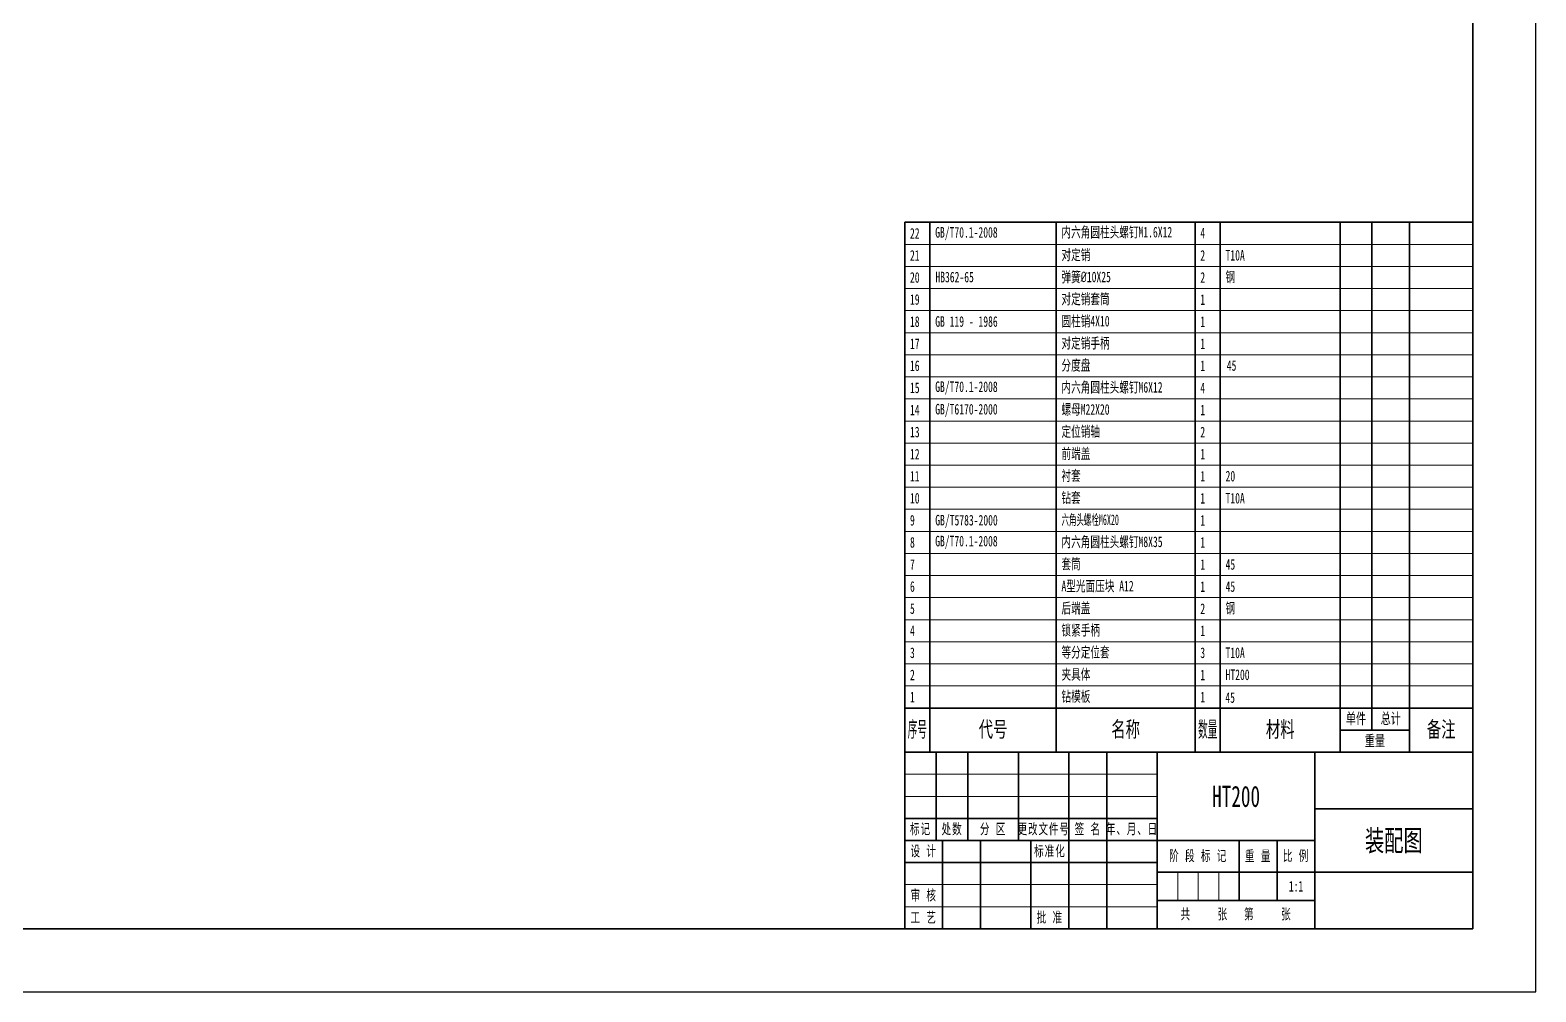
# Model space of a CAD drawing. Header units: millimetres. Extents: x 404 to 2877, y -584 to 1147.
# Drawn here: x 1115.7 to 1592.8, y 305.7 to 610.6 of the extents above; entities that cross this region are included whole.
import ezdxf
from ezdxf.enums import TextEntityAlignment as Align

# ---------------------------------------------------------------- set-up
doc = ezdxf.new("R2010")
doc.units = ezdxf.units.MM
doc.layers.add('细实线层', color=7, linetype='Continuous', lineweight=18)
doc.layers.add('边框', color=7, linetype='Continuous', lineweight=35)
doc.styles.add('UserTxtStyle1', font='SimSun.ttf', dxfattribs={"width": 0.667})
doc.styles.add('标准', font='SimSun.ttf', dxfattribs={"width": 0.667})

# ---------------------------------------------------------------- blocks, each defined once
blk = doc.blocks.new('$CAXA_TITLE_151E506F$')
at = {"layer": '细实线层', "linetype": 'Continuous', "lineweight": 18}
for p, q in [((-100, 49), (-180, 49)), ((-100, 42), (-180, 42)), ((-93.5, 18), (-93.5, 9)), ((-87, 18), (-87, 9)), ((-80.5, 18), (-80.5, 9)), ((-100, 14), (-180, 14)), ((-100, 7), (-180, 7))]:
    blk.add_line(p, q, dxfattribs=at)
at = {"layer": '边框', "linetype": 'Continuous', "lineweight": 35}
for p, q in [((-180, 56), (0, 56)), ((-180, 56), (-180, 0)), ((-170, 28), (-170, 56)), ((-160, 28), (-160, 56)), ((-144, 28), (-144, 56)), ((-128, 28), (-128, 56)), ((-116, 28), (-116, 56)), ((-100, 56), (-100, 0)), ((-50, 0), (-50, 56)), ((0, 56), (0, 0)), ((-100, 35), (-180, 35)), ((0, 38), (-50, 38)), ((-50, 28), (-180, 28)), ((-168, 0), (-168, 28)), ((-156, 0), (-156, 28)), ((-140, 0), (-140, 28)), ((-128, 0), (-128, 28)), ((-116, 0), (-116, 28)), ((-74, 28), (-74, 9)), ((-62, 28), (-62, 9)), ((-100, 21), (-180, 21)), ((-50, 18), (-100, 18)), ((0, 18), (-50, 18)), ((-50, 9), (-100, 9)), ((0, 0), (-180, 0))]:
    blk.add_line(p, q, dxfattribs=at)
at = {"layer": '边框', "attachment_point": 5, "line_spacing_factor": 1.15057, "style": 'UserTxtStyle1'}
for s, insert, char_height, width in [('\\T1.1;标记', (-175, 31.5), 3.353, 10), ('\\T1.1;处数', (-165, 31.5), 3.353, 10), ('\\T1.1;分 区', (-152, 31.5), 3.353, 16), ('\\T1.1;{\\W0.640781;更改文件号}', (-135.97, 31.5), 3.3528, 31.2584), ('\\T1.1;签 名', (-122, 31.5), 3.353, 12), ('\\T1.1;{\\W0.639309;年、月、日}', (-107.98, 31.5), 3.3528, 30.516), ('\\T1.1;设 计', (-174, 24.5), 3.353, 12), ('\\T1.1;设 计', (-174, 24.5), 3.353, 12), ('\\T1.1;标准化', (-134, 24.5), 3.353, 12), ('\\T1.1;阶 段 标 记', (-87, 23), 3.3528, 26), ('\\T1.1;重 量', (-68, 23), 3.353, 12), ('\\T1.1;比 例', (-56, 23), 3.353, 12), ('\\T1.1;审 核', (-174, 10.5), 3.353, 12), ('\\T1.1;工 艺', (-174, 3.5), 3.353, 12), ('\\T1.1;批 准', (-134, 3.5), 3.353, 12), ('\\T1.1;共     张   第     张', (-75, 4.5), 3.3528, 50)]:
    blk.add_mtext(s, dxfattribs=dict(at, insert=insert, char_height=char_height, width=width))
at = {"layer": '边框', "color": 0, "linetype": 'Continuous', "style": '标准'}
for tag, height, width, p in [('标记C', 3.35, 0.667, (-175, 52.5)), ('处数C', 3.35, 0.667, (-165, 52.5)), ('分区C', 3.35, 0.667, (-152, 52.5)), ('更改文件_编号C', 3.35, 0.45222, (-136, 52.5)), ('标记签名C', 3.35, 0.518563, (-122, 52.5)), ('标记_日期C', 3.35, 0.63526, (-108, 52.5)), ('单位名称', 6.71, 0.667, (-25, 47)), ('标记B', 3.35, 0.667, (-175, 45.5)), ('处数B', 3.35, 0.667, (-165, 45.5)), ('分区B', 3.35, 0.667, (-152, 45.5)), ('更改文件_编号B', 3.35, 0.45222, (-136, 45.5)), ('标记签名B', 3.35, 0.518563, (-122, 45.5)), ('标记_日期B', 3.35, 0.63526, (-108, 45.5)), ('材料名称', 6.71, 0.667, (-75, 42)), ('标记A', 3.35, 0.667, (-175, 38.5)), ('处数A', 3.35, 0.667, (-165, 38.5)), ('分区A', 3.35, 0.667, (-152, 38.5)), ('更改文件_编号A', 3.35, 0.451201, (-136, 38.5)), ('标记签名A', 3.35, 0.516738, (-122, 38.5)), ('标记_日期A', 3.35, 0.633251, (-108, 38.5)), ('图纸名称', 6.71, 0.667, (-25, 28)), ('设计_人员编号', 3.35, 0.359243, (-162, 24.5)), ('设计_日期', 3.35, 0.667, (-148, 24.5)), ('标准化_人员编号', 3.35, 0.31009, (-122, 24.5)), ('标准化_日期', 3.35, 0.580046, (-108, 24.5)), ('阶段标记A', 3.35, 0.260662, (-96.75, 13.5)), ('阶段标记B', 3.35, 0.261591, (-90.25, 13.5)), ('阶段标记C', 3.35, 0.261591, (-83.75, 13.5)), ('阶段标记D', 3.35, 0.261591, (-77.25, 13.5)), ('重量', 3.35, 0.667, (-68, 13.5)), ('图纸比例', 3.35, 0.598211, (-56, 13.5)), ('审核_人员编号', 3.35, 0.361231, (-162, 10.5)), ('审核_日期', 3.35, 0.667, (-148, 10.5)), ('图纸编号', 6.71, 0.667, (-25, 9)), ('工艺_人员编号', 3.35, 0.359023, (-162, 3.5)), ('工艺_日期', 3.35, 0.667, (-148, 3.5)), ('批准_人员编号', 3.35, 0.358147, (-122, 3.5)), ('批准_日期', 3.35, 0.667, (-108, 3.5)), ('页数', 3.35, 0.667, (-87.5, 4.5)), ('页码', 3.35, 0.667, (-62.5, 4.5))]:
    blk.add_attdef(tag, text='', height=height, dxfattribs=dict(at, width=width)).set_placement(p, align=Align.MIDDLE_CENTER)

msp = doc.modelspace()

# ---------------------------------------------------------------- linework, layer by layer
msp.add_lwpolyline([(403.835, 305.705), (1592.835, 305.705), (1592.835, 1146.705), (403.835, 1146.705)], close=True)
at = {"layer": '边框', "linetype": 'Continuous', "lineweight": 35}
for p, q in [((1572.835, 325.705), (1572.835, 1126.705)), ((423.835, 325.705), (1572.835, 325.705))]:
    msp.add_line(p, q, dxfattribs=at)
at = {"layer": '边框', "color": 0, "linetype": 'Continuous', "lineweight": 18}
for p, q in [((1392.835, 549.705), (1572.835, 549.705)), ((1392.835, 549.705), (1572.835, 549.705)), ((1392.835, 542.705), (1572.835, 542.705)), ((1392.835, 542.705), (1572.835, 542.705)), ((1392.835, 535.705), (1572.835, 535.705)), ((1392.835, 535.705), (1572.835, 535.705)), ((1392.835, 528.705), (1572.835, 528.705)), ((1392.835, 528.705), (1572.835, 528.705)), ((1392.835, 521.705), (1572.835, 521.705)), ((1392.835, 521.705), (1572.835, 521.705)), ((1392.835, 514.705), (1572.835, 514.705)), ((1392.835, 514.705), (1572.835, 514.705)), ((1392.835, 507.705), (1572.835, 507.705)), ((1392.835, 507.705), (1572.835, 507.705)), ((1392.835, 507.705), (1572.835, 507.705)), ((1392.835, 500.705), (1572.835, 500.705)), ((1392.835, 500.705), (1572.835, 500.705)), ((1392.835, 493.705), (1572.835, 493.705)), ((1392.835, 493.705), (1572.835, 493.705)), ((1392.835, 486.705), (1572.835, 486.705)), ((1392.835, 486.705), (1572.835, 486.705)), ((1392.835, 479.705), (1572.835, 479.705)), ((1392.835, 479.705), (1572.835, 479.705)), ((1392.835, 472.705), (1572.835, 472.705)), ((1392.835, 472.705), (1572.835, 472.705)), ((1392.835, 465.705), (1572.835, 465.705)), ((1392.835, 465.705), (1572.835, 465.705)), ((1392.835, 458.705), (1572.835, 458.705)), ((1392.835, 458.705), (1572.835, 458.705)), ((1392.835, 451.705), (1572.835, 451.705)), ((1392.835, 451.705), (1572.835, 451.705)), ((1392.835, 444.705), (1572.835, 444.705)), ((1392.835, 444.705), (1572.835, 444.705)), ((1392.835, 437.705), (1572.835, 437.705)), ((1392.835, 437.705), (1572.835, 437.705)), ((1392.835, 430.705), (1572.835, 430.705)), ((1392.835, 430.705), (1572.835, 430.705)), ((1392.835, 423.705), (1572.835, 423.705)), ((1392.835, 423.705), (1572.835, 423.705)), ((1392.835, 416.705), (1572.835, 416.705)), ((1392.835, 416.705), (1572.835, 416.705)), ((1392.835, 409.705), (1572.835, 409.705)), ((1392.835, 409.705), (1572.835, 409.705)), ((1392.835, 402.705), (1572.835, 402.705)), ((1392.835, 402.705), (1572.835, 402.705)), ((1392.835, 395.705), (1572.835, 395.705))]:
    msp.add_line(p, q, dxfattribs=at)
at = {"layer": '边框', "color": 0, "linetype": 'Continuous', "lineweight": 35}
for p, q in [((1392.835, 549.705), (1392.835, 542.705)), ((1400.835, 549.705), (1400.835, 542.705)), ((1440.835, 549.705), (1440.835, 542.705)), ((1484.835, 549.705), (1484.835, 542.705)), ((1492.835, 549.705), (1492.835, 542.705)), ((1530.835, 549.705), (1530.835, 542.705)), ((1540.835, 549.705), (1540.835, 542.705)), ((1552.835, 549.705), (1552.835, 542.705)), ((1572.835, 549.705), (1572.835, 542.705)), ((1572.835, 549.705), (1572.835, 542.705)), ((1392.835, 542.705), (1392.835, 535.705)), ((1400.835, 542.705), (1400.835, 535.705)), ((1440.835, 542.705), (1440.835, 535.705)), ((1484.835, 542.705), (1484.835, 535.705)), ((1492.835, 542.705), (1492.835, 535.705)), ((1530.835, 542.705), (1530.835, 535.705)), ((1540.835, 542.705), (1540.835, 535.705)), ((1552.835, 542.705), (1552.835, 535.705)), ((1572.835, 542.705), (1572.835, 535.705)), ((1572.835, 542.705), (1572.835, 535.705)), ((1392.835, 535.705), (1392.835, 528.705)), ((1400.835, 535.705), (1400.835, 528.705)), ((1440.835, 535.705), (1440.835, 528.705)), ((1484.835, 535.705), (1484.835, 528.705)), ((1492.835, 535.705), (1492.835, 528.705)), ((1530.835, 535.705), (1530.835, 528.705)), ((1540.835, 535.705), (1540.835, 528.705)), ((1552.835, 535.705), (1552.835, 528.705)), ((1572.835, 535.705), (1572.835, 528.705)), ((1572.835, 535.705), (1572.835, 528.705)), ((1392.835, 528.705), (1392.835, 521.705)), ((1400.835, 528.705), (1400.835, 521.705)), ((1440.835, 528.705), (1440.835, 521.705)), ((1484.835, 528.705), (1484.835, 521.705)), ((1492.835, 528.705), (1492.835, 521.705)), ((1530.835, 528.705), (1530.835, 521.705)), ((1540.835, 528.705), (1540.835, 521.705)), ((1552.835, 528.705), (1552.835, 521.705)), ((1572.835, 528.705), (1572.835, 521.705)), ((1572.835, 528.705), (1572.835, 521.705)), ((1392.835, 521.705), (1392.835, 514.705)), ((1400.835, 521.705), (1400.835, 514.705)), ((1440.835, 521.705), (1440.835, 514.705)), ((1484.835, 521.705), (1484.835, 514.705)), ((1492.835, 521.705), (1492.835, 514.705)), ((1530.835, 521.705), (1530.835, 514.705)), ((1540.835, 521.705), (1540.835, 514.705)), ((1552.835, 521.705), (1552.835, 514.705)), ((1572.835, 521.705), (1572.835, 514.705)), ((1572.835, 521.705), (1572.835, 514.705)), ((1392.835, 514.705), (1392.835, 507.705)), ((1400.835, 514.705), (1400.835, 507.705)), ((1440.835, 514.705), (1440.835, 507.705)), ((1484.835, 514.705), (1484.835, 507.705)), ((1492.835, 514.705), (1492.835, 507.705)), ((1530.835, 514.705), (1530.835, 507.705)), ((1540.835, 514.705), (1540.835, 507.705)), ((1552.835, 514.705), (1552.835, 507.705)), ((1572.835, 514.705), (1572.835, 507.705)), ((1572.835, 514.705), (1572.835, 507.705)), ((1392.835, 507.705), (1392.835, 500.705)), ((1400.835, 507.705), (1400.835, 500.705)), ((1440.835, 507.705), (1440.835, 500.705)), ((1484.835, 507.705), (1484.835, 500.705)), ((1492.835, 507.705), (1492.835, 500.705)), ((1530.835, 507.705), (1530.835, 500.705)), ((1540.835, 507.705), (1540.835, 500.705)), ((1552.835, 507.705), (1552.835, 500.705)), ((1572.835, 507.705), (1572.835, 500.705)), ((1572.835, 507.705), (1572.835, 500.705)), ((1392.835, 500.705), (1392.835, 493.705)), ((1400.835, 500.705), (1400.835, 493.705)), ((1440.835, 500.705), (1440.835, 493.705)), ((1484.835, 500.705), (1484.835, 493.705)), ((1492.835, 500.705), (1492.835, 493.705)), ((1530.835, 500.705), (1530.835, 493.705)), ((1540.835, 500.705), (1540.835, 493.705)), ((1552.835, 500.705), (1552.835, 493.705)), ((1572.835, 500.705), (1572.835, 493.705)), ((1572.835, 500.705), (1572.835, 493.705)), ((1392.835, 493.705), (1392.835, 486.705)), ((1400.835, 493.705), (1400.835, 486.705)), ((1440.835, 493.705), (1440.835, 486.705)), ((1484.835, 493.705), (1484.835, 486.705)), ((1492.835, 493.705), (1492.835, 486.705)), ((1530.835, 493.705), (1530.835, 486.705)), ((1540.835, 493.705), (1540.835, 486.705)), ((1552.835, 493.705), (1552.835, 486.705)), ((1572.835, 493.705), (1572.835, 486.705)), ((1572.835, 493.705), (1572.835, 486.705)), ((1392.835, 486.705), (1392.835, 479.705)), ((1400.835, 486.705), (1400.835, 479.705)), ((1440.835, 486.705), (1440.835, 479.705)), ((1484.835, 486.705), (1484.835, 479.705)), ((1492.835, 486.705), (1492.835, 479.705)), ((1530.835, 486.705), (1530.835, 479.705)), ((1540.835, 486.705), (1540.835, 479.705)), ((1552.835, 486.705), (1552.835, 479.705)), ((1572.835, 486.705), (1572.835, 479.705)), ((1572.835, 486.705), (1572.835, 479.705)), ((1392.835, 479.705), (1392.835, 472.705)), ((1400.835, 479.705), (1400.835, 472.705)), ((1440.835, 479.705), (1440.835, 472.705)), ((1484.835, 479.705), (1484.835, 472.705)), ((1492.835, 479.705), (1492.835, 472.705)), ((1530.835, 479.705), (1530.835, 472.705)), ((1540.835, 479.705), (1540.835, 472.705)), ((1552.835, 479.705), (1552.835, 472.705)), ((1572.835, 479.705), (1572.835, 472.705)), ((1572.835, 479.705), (1572.835, 472.705)), ((1392.835, 472.705), (1392.835, 465.705)), ((1400.835, 472.705), (1400.835, 465.705)), ((1440.835, 472.705), (1440.835, 465.705)), ((1484.835, 472.705), (1484.835, 465.705)), ((1492.835, 472.705), (1492.835, 465.705)), ((1530.835, 472.705), (1530.835, 465.705)), ((1540.835, 472.705), (1540.835, 465.705)), ((1552.835, 472.705), (1552.835, 465.705)), ((1572.835, 472.705), (1572.835, 465.705)), ((1572.835, 472.705), (1572.835, 465.705)), ((1392.835, 465.705), (1392.835, 458.705)), ((1400.835, 465.705), (1400.835, 458.705)), ((1440.835, 465.705), (1440.835, 458.705)), ((1484.835, 465.705), (1484.835, 458.705)), ((1492.835, 465.705), (1492.835, 458.705)), ((1530.835, 465.705), (1530.835, 458.705)), ((1540.835, 465.705), (1540.835, 458.705)), ((1552.835, 465.705), (1552.835, 458.705)), ((1572.835, 465.705), (1572.835, 458.705)), ((1572.835, 465.705), (1572.835, 458.705)), ((1392.835, 458.705), (1392.835, 451.705)), ((1400.835, 458.705), (1400.835, 451.705)), ((1440.835, 458.705), (1440.835, 451.705)), ((1484.835, 458.705), (1484.835, 451.705)), ((1492.835, 458.705), (1492.835, 451.705)), ((1530.835, 458.705), (1530.835, 451.705)), ((1540.835, 458.705), (1540.835, 451.705)), ((1552.835, 458.705), (1552.835, 451.705)), ((1572.835, 458.705), (1572.835, 451.705)), ((1572.835, 458.705), (1572.835, 451.705)), ((1392.835, 451.705), (1392.835, 444.705)), ((1400.835, 451.705), (1400.835, 444.705)), ((1440.835, 451.705), (1440.835, 444.705)), ((1484.835, 451.705), (1484.835, 444.705)), ((1492.835, 451.705), (1492.835, 444.705)), ((1530.835, 451.705), (1530.835, 444.705)), ((1540.835, 451.705), (1540.835, 444.705)), ((1552.835, 451.705), (1552.835, 444.705)), ((1572.835, 451.705), (1572.835, 444.705)), ((1572.835, 451.705), (1572.835, 444.705)), ((1392.835, 444.705), (1392.835, 437.705)), ((1400.835, 444.705), (1400.835, 437.705)), ((1440.835, 444.705), (1440.835, 437.705)), ((1484.835, 444.705), (1484.835, 437.705)), ((1492.835, 444.705), (1492.835, 437.705)), ((1530.835, 444.705), (1530.835, 437.705)), ((1540.835, 444.705), (1540.835, 437.705)), ((1552.835, 444.705), (1552.835, 437.705)), ((1572.835, 444.705), (1572.835, 437.705)), ((1572.835, 444.705), (1572.835, 437.705)), ((1392.835, 437.705), (1392.835, 430.705)), ((1400.835, 437.705), (1400.835, 430.705)), ((1440.835, 437.705), (1440.835, 430.705)), ((1484.835, 437.705), (1484.835, 430.705)), ((1492.835, 437.705), (1492.835, 430.705)), ((1530.835, 437.705), (1530.835, 430.705)), ((1540.835, 437.705), (1540.835, 430.705)), ((1552.835, 437.705), (1552.835, 430.705)), ((1572.835, 437.705), (1572.835, 430.705)), ((1572.835, 437.705), (1572.835, 430.705)), ((1392.835, 430.705), (1392.835, 423.705)), ((1400.835, 430.705), (1400.835, 423.705)), ((1440.835, 430.705), (1440.835, 423.705)), ((1484.835, 430.705), (1484.835, 423.705)), ((1492.835, 430.705), (1492.835, 423.705)), ((1530.835, 430.705), (1530.835, 423.705)), ((1540.835, 430.705), (1540.835, 423.705)), ((1552.835, 430.705), (1552.835, 423.705)), ((1572.835, 430.705), (1572.835, 423.705)), ((1572.835, 430.705), (1572.835, 423.705)), ((1392.835, 423.705), (1392.835, 416.705)), ((1400.835, 423.705), (1400.835, 416.705)), ((1440.835, 423.705), (1440.835, 416.705)), ((1484.835, 423.705), (1484.835, 416.705)), ((1492.835, 423.705), (1492.835, 416.705)), ((1530.835, 423.705), (1530.835, 416.705)), ((1540.835, 423.705), (1540.835, 416.705)), ((1552.835, 423.705), (1552.835, 416.705)), ((1572.835, 423.705), (1572.835, 416.705)), ((1572.835, 423.705), (1572.835, 416.705)), ((1392.835, 416.705), (1392.835, 409.705)), ((1400.835, 416.705), (1400.835, 409.705)), ((1440.835, 416.705), (1440.835, 409.705)), ((1484.835, 416.705), (1484.835, 409.705)), ((1492.835, 416.705), (1492.835, 409.705)), ((1530.835, 416.705), (1530.835, 409.705)), ((1540.835, 416.705), (1540.835, 409.705)), ((1552.835, 416.705), (1552.835, 409.705)), ((1572.835, 416.705), (1572.835, 409.705)), ((1572.835, 416.705), (1572.835, 409.705)), ((1392.835, 409.705), (1392.835, 402.705)), ((1400.835, 409.705), (1400.835, 402.705)), ((1440.835, 409.705), (1440.835, 402.705)), ((1484.835, 409.705), (1484.835, 402.705)), ((1492.835, 409.705), (1492.835, 402.705)), ((1530.835, 409.705), (1530.835, 402.705)), ((1540.835, 409.705), (1540.835, 402.705)), ((1552.835, 409.705), (1552.835, 402.705)), ((1572.835, 409.705), (1572.835, 402.705)), ((1572.835, 409.705), (1572.835, 402.705)), ((1392.835, 402.705), (1392.835, 395.705)), ((1400.835, 402.705), (1400.835, 395.705)), ((1440.835, 402.705), (1440.835, 395.705)), ((1484.835, 402.705), (1484.835, 395.705)), ((1492.835, 402.705), (1492.835, 395.705)), ((1530.835, 402.705), (1530.835, 395.705)), ((1540.835, 402.705), (1540.835, 395.705)), ((1552.835, 402.705), (1552.835, 395.705)), ((1572.835, 402.705), (1572.835, 395.705)), ((1572.835, 402.705), (1572.835, 395.705)), ((1392.835, 395.705), (1572.835, 395.705)), ((1392.835, 395.705), (1392.835, 381.705)), ((1400.835, 395.705), (1400.835, 381.705)), ((1440.835, 395.705), (1440.835, 381.705)), ((1484.835, 395.705), (1484.835, 381.705)), ((1492.835, 395.705), (1492.835, 381.705)), ((1530.835, 395.705), (1530.835, 381.705)), ((1540.835, 395.705), (1540.835, 388.705)), ((1552.835, 395.705), (1552.835, 388.705)), ((1572.835, 395.705), (1572.835, 381.705)), ((1530.835, 388.705), (1552.835, 388.705)), ((1552.835, 388.705), (1552.835, 381.705)), ((1392.835, 381.705), (1572.835, 381.705))]:
    msp.add_line(p, q, dxfattribs=at)
at = {"layer": '边框', "color": 0, "linetype": 'Continuous'}
msp.add_line((1392.835, 549.705), (1572.835, 549.705), dxfattribs=at)

# ---------------------------------------------------------------- block references
at = {"layer": '边框', "linetype": 'Continuous', "lineweight": 18}
ref = msp.add_blockref('$CAXA_TITLE_151E506F$', (1572.835, 325.705), dxfattribs=at)
ref.add_attrib('图纸名称', '装配图', dxfattribs={"color": 0, "linetype": 'Continuous', "height": 6.7055, "style": '标准', "width": 0.667}).set_placement((1547.835, 353.705), align=Align.MIDDLE_CENTER)
ref.add_attrib('材料名称', 'HT200', dxfattribs={"color": 0, "linetype": 'Continuous', "height": 6.7055, "style": '标准', "width": 0.667}).set_placement((1497.835, 367.705), align=Align.MIDDLE_CENTER)
ref.add_attrib('图纸比例', '1:1', dxfattribs={"color": 0, "linetype": 'Continuous', "height": 3.3528, "style": '标准', "width": 0.667}).set_placement((1516.835, 339.205), align=Align.MIDDLE_CENTER)

# ---------------------------------------------------------------- texts
at = {"layer": '边框', "color": 0, "linetype": 'Continuous', "lineweight": 35, "line_spacing_factor": 1.15057, "style": '标准'}
for s, insert, char_height, width, attachment_point in [('{\\T1.001;内六角圆柱头螺钉M1.6X12}', (1442.495, 546.395), 3.35275, 83.98, 4), ('{\\T1.001;22}', (1394.495, 546.205), 3.35275, 11.98, 4), ('{\\T1.001;GB/T70.1-2008}', (1402.482, 546.112), 3.35275, 75.98, 4), ('{\\T1.001;4}', (1486.495, 546.297), 3.35275, 11.98, 4), ('{\\T1.001;21}', (1394.495, 539.205), 3.35275, 11.98, 4), ('{\\T1.001;对定销}', (1442.495, 539.205), 3.35275, 83.98, 4), ('{\\T1.001;2}', (1486.495, 539.205), 3.35275, 11.98, 4), ('{\\T1.001;T10A}', (1494.495, 539.221), 3.35275, 71.98, 4), ('{\\T1.001;弹簧\\fISOCPEUR|b0|i0|c0|p34;%%C\\fSimSun|b0|i0|c134|p2;10X25}', (1442.495, 532.205), 3.35275, 83.98, 4), ('\\T1.001;钢', (1494.495, 532.205), 3.3528, 71.98, 4), ('{\\T1.001;20}', (1394.495, 532.205), 3.35275, 11.98, 4), ('{\\T1.001;HB362-65}', (1402.549, 532.321), 3.35275, 75.98, 4), ('\\T1.001;2', (1486.495, 532.205), 3.3528, 11.98, 4), ('{\\T1.001;19}', (1394.495, 525.205), 3.35275, 11.98, 4), ('{\\T1.001;对定销套筒}', (1442.495, 525.205), 3.35275, 83.98, 4), ('\\T1.001;1', (1486.495, 525.205), 3.3528, 11.98, 4), ('{\\T1.001;圆柱销4X10}', (1442.495, 518.205), 3.35275, 83.98, 4), ('{\\T1.001;18}', (1394.495, 518.205), 3.35275, 11.98, 4), ('{\\T1.001;GB 119 - 1986}', (1402.495, 518.227), 3.35275, 75.98, 4), ('\\T1.001;1', (1486.495, 518.205), 3.3528, 11.98, 4), ('{\\T1.001;17}', (1394.495, 511.205), 3.35275, 11.98, 4), ('{\\T1.001;对定销手柄}', (1442.495, 511.205), 3.35275, 83.98, 4), ('{\\T1.001;1}', (1486.495, 511.205), 3.35275, 11.98, 4), ('\\T1.001;16', (1394.495, 504.205), 3.3528, 11.98, 4), ('{\\T1.001;分度盘}', (1442.495, 504.205), 3.35275, 83.98, 4), ('\\T1.001;45', (1494.882, 504.276), 3.3528, 71.98, 4), ('{\\T1.001;1}', (1486.495, 504.205), 3.35275, 11.98, 4), ('\\T1.001;15', (1394.495, 497.205), 3.3528, 11.98, 4), ('{\\T1.001;GB/T70.1-2008}', (1402.486, 497.167), 3.35275, 75.98, 4), ('{\\T1.001;内六角圆柱头螺钉M6X12}', (1442.495, 497.205), 3.35275, 83.98, 4), ('{\\T1.001;4}', (1486.495, 497.205), 3.35275, 11.98, 4), ('\\T1.001;14', (1394.495, 490.205), 3.3528, 11.98, 4), ('{\\T1.001;GB/T6170-2000}', (1402.486, 490.038), 3.35275, 75.98, 4), ('{\\T1.001;螺母M22X20}', (1442.495, 490.205), 3.35275, 83.98, 4), ('{\\T1.001;1}', (1486.495, 490.205), 3.35275, 11.98, 4), ('\\T1.001;13', (1394.495, 483.205), 3.3528, 11.98, 4), ('{\\T1.001;定位销轴}', (1442.495, 483.205), 3.35275, 83.98, 4), ('\\T1.001;2', (1486.495, 483.205), 3.3528, 11.98, 4), ('\\T1.001;12', (1394.495, 476.205), 3.3528, 11.98, 4), ('{\\T1.001;前端盖}', (1442.495, 476.205), 3.35275, 83.98, 4), ('\\T1.001;1', (1486.495, 476.205), 3.3528, 11.98, 4), ('\\T1.001;11', (1394.495, 469.205), 3.3528, 11.98, 4), ('{\\T1.001;衬套}', (1442.495, 469.205), 3.35275, 83.98, 4), ('\\T1.001;1', (1486.495, 469.205), 3.3528, 11.98, 4), ('{\\T1.001;20}', (1494.495, 469.205), 3.35275, 71.98, 4), ('\\T1.001;10', (1394.495, 462.205), 3.3528, 11.98, 4), ('{\\T1.001;钻套}', (1442.495, 462.205), 3.35275, 83.98, 4), ('\\T1.001;1', (1486.495, 462.205), 3.3528, 11.98, 4), ('{\\T1.001;T10A}', (1494.495, 462.205), 3.35275, 71.98, 4), ('\\T1.001;9', (1394.495, 455.205), 3.3528, 11.98, 4), ('{\\T1.001;GB/T5783-2000}', (1402.508, 454.854), 3.35275, 75.98, 4), ('{\\W0.50532;\\T1.001;六角头螺栓M6X20}', (1442.495, 455.205), 3.35275, 83.98, 4), ('{\\T1.001;1}', (1486.495, 455.205), 3.35275, 11.98, 4), ('\\T1.001;8', (1394.495, 448.205), 3.3528, 11.98, 4), ('{\\T1.001;GB/T70.1-2008}', (1402.482, 448.227), 3.35275, 75.98, 4), ('{\\T1.001;内六角圆柱头螺钉M8X35}', (1442.495, 448.205), 3.35275, 83.98, 4), ('\\T1.001;1', (1486.495, 448.205), 3.3528, 11.98, 4), ('\\T1.001;7', (1394.495, 441.205), 3.3528, 11.98, 4), ('{\\T1.001;套筒}', (1442.495, 441.205), 3.35275, 83.98, 4), ('\\T1.001;1', (1486.495, 441.205), 3.3528, 11.98, 4), ('{\\T1.001;45}', (1494.495, 441.205), 3.35275, 71.98, 4), ('\\T1.001;6', (1394.495, 434.205), 3.3528, 11.98, 4), ('\\T1.001;A型光面压块 A12', (1442.495, 434.205), 3.35275, 83.98, 4), ('\\T1.001;1', (1486.495, 434.205), 3.3528, 11.98, 4), ('{\\T1.001;45}', (1494.495, 434.205), 3.35275, 71.98, 4), ('{\\T1.001;后端盖}', (1442.495, 427.205), 3.35275, 83.98, 4), ('\\T1.001;钢', (1494.495, 427.205), 3.3528, 71.98, 4), ('\\T1.001;5', (1394.495, 427.205), 3.3528, 11.98, 4), ('\\T1.001;2', (1486.495, 427.205), 3.3528, 11.98, 4), ('\\T1.001;4', (1394.495, 420.205), 3.3528, 11.98, 4), ('{\\T1.001;锁紧手柄}', (1442.495, 420.205), 3.35275, 83.98, 4), ('\\T1.001;1', (1486.495, 420.205), 3.3528, 11.98, 4), ('{\\T1.001;等分定位套}', (1442.495, 413.205), 3.35275, 83.98, 4), ('\\T1.001;3', (1394.495, 413.205), 3.3528, 11.98, 4), ('{\\T1.001;3}', (1486.495, 413.205), 3.35275, 11.98, 4), ('{\\T1.001;T10A}', (1494.495, 413.205), 3.35275, 71.98, 4), ('\\T1.001;2', (1394.495, 406.205), 3.3528, 11.98, 4), ('{\\T1.001;夹具体}', (1442.495, 406.205), 3.35275, 83.98, 4), ('{\\T1.001;1}', (1486.495, 406.205), 3.35275, 11.98, 4), ('\\T1.001;HT200', (1494.495, 406.232), 3.35275, 71.98, 4), ('{\\T1.001;钻模板}', (1442.495, 399.205), 3.35275, 83.98, 4), ('\\T1.001;1', (1394.495, 399.205), 3.3528, 11.98, 4), ('\\T1.001;1', (1486.495, 399.205), 3.3528, 11.98, 4), ('{\\T1.001;45}', (1494.427, 399.001), 3.35275, 71.98, 4), ('\\T1.001;{\\W0.436542;序号}', (1396.835, 388.705), 5, 11.88, 5), ('\\T1.001;代号', (1420.835, 388.705), 5, 69.48, 5), ('\\T1.001;名称', (1462.835, 388.705), 5, 76.68, 5), ('\\T1.001;{\\W0.43387;数量}', (1488.835, 388.705), 5, 11.88, 5), ('\\T1.001;材料', (1511.835, 388.705), 5, 65.88, 5), ('\\T1.001;单件', (1535.835, 392.205), 3.5, 16.74, 5), ('\\T1.001;总计', (1546.835, 392.205), 3.5, 20.34, 5), ('\\T1.001;备注', (1562.835, 388.705), 5, 33.48, 5), ('\\T1.001;重量', (1541.835, 385.205), 3.5, 38.34, 5)]:
    msp.add_mtext(s, dxfattribs=dict(at, insert=insert, char_height=char_height, width=width, attachment_point=attachment_point))

doc.saveas('drawing.dxf')
